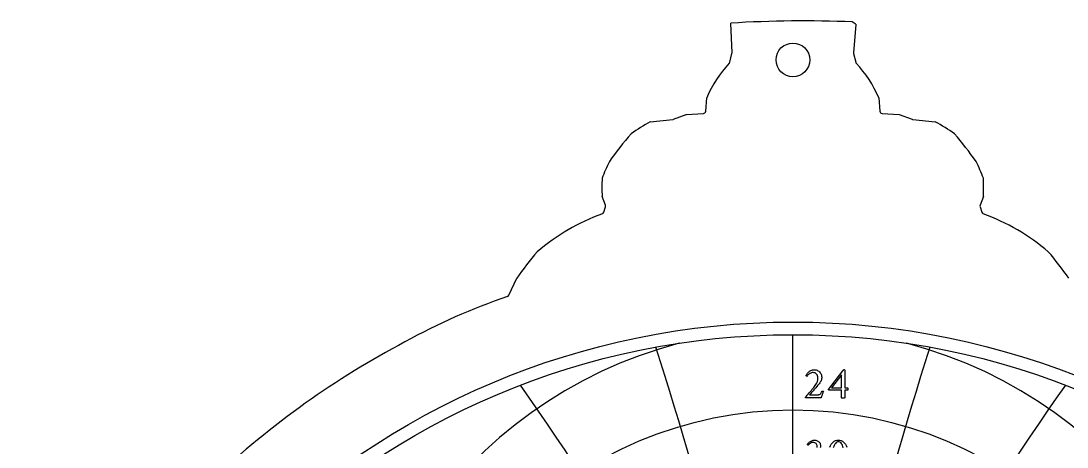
# Model space of a CAD drawing. Header units: millimetres. Extents: x -50 to 50, y -50 to 64.
# Drawn here: x -45.8 to 16.2, y 38.3 to 63.6 of the extents above; entities that cross this region are included whole.
import ezdxf

# ---------------------------------------------------------------- set-up
doc = ezdxf.new("R2010")
doc.units = ezdxf.units.MM
for name, color, linetype in [('CUT_INNER', 6, 'Continuous'), ('CUT_OUTER', 1, 'Continuous'), ('ENGRAVE', 7, 'Continuous'), ('ENGRAVE_FINE', 8, 'Continuous'), ('GUIDE', 3, 'Continuous'), ('TEXT', 5, 'Continuous')]:
    doc.layers.add(name, color=color, linetype=linetype)

msp = doc.modelspace()

# ---------------------------------------------------------------- linework, layer by layer
at = {"layer": 'CUT_INNER'}
msp.add_circle((0, 61.278), 1, dxfattribs=at)
at = {"layer": 'CUT_OUTER'}
for points in [[(-3.6104, 61.6965), (-3.6804, 63.4528), (-3.6803, 63.4563)], [(3.7318, 63.3854), (3.7317, 63.3819), (3.5911, 61.6998)], [(-3.7442, 61.1356), (-3.6147, 61.6541)], [(3.5951, 61.6508), (3.7242, 61.1356)], [(-5.1675, 58.2411), (-5.1063, 59.0336), (-5.1058, 59.0374)], [(5.0858, 59.0374), (5.0863, 59.0336), (5.147, 58.2411)], [(-8.4559, 57.6124), (-8.4526, 57.6129), (-7.1198, 57.7531), (-7.1018, 57.7561), (-7.0842, 57.7613), (-6.3209, 58.0388), (-6.3175, 58.0398), (-6.3139, 58.0402), (-5.3077, 58.1029)], [(5.2873, 58.1029), (6.2939, 58.0402), (6.2975, 58.0398), (6.3009, 58.0388), (7.0642, 57.7613), (7.0818, 57.7561), (7.0998, 57.7531), (8.4321, 57.6129), (8.4355, 57.6124)], [(-11.1117, 52.6727), (-11.3058, 53.1903), (-11.3069, 53.1935)], [(11.2864, 53.1935), (11.2853, 53.1904), (11.0916, 52.6727)], [(-11.2155, 52.2555), (-11.1098, 52.5726)], [(11.0898, 52.5727), (11.1955, 52.2555)], [(-16.8401, 47.3335), (-16.3688, 48.3432), (-16.3668, 48.3469)]]:
    msp.add_lwpolyline(points, dxfattribs=at)
for centre, radius, start, end in [((0.6325, -8.3625), 71.9482, 87.701546, 93.436538), ((2.215, 61.3392), 2.5471, 53.452266, 59.234609), ((-3.7602, 61.6905), 0.15, 345.975573, 2.282261), ((3.7406, 61.6873), 0.15, 175.221112, 194.071684), ((1.2967, 56.3112), 6.9588, 136.749555, 156.935214), ((-3.8898, 61.172), 0.15, 321.833896, 345.975573), ((3.8697, 61.172), 0.15, 194.071684, 218.166104), ((-1.3092, 56.3161), 6.95, 23.051686, 43.263787), ((-5.317, 58.2526), 0.15, 273.563818, 355.587108), ((5.2966, 58.2526), 0.15, 184.382153, 266.43774), ((-0.8511, 44.185), 15.4313, 119.525999, 124.519827), ((1.1094, 44.625), 14.9111, 55.403418, 60.573183), ((8.8461, 41.1414), 24.2575, 139.487411, 144.405148), ((-8.5848, 41.3616), 23.9005, 35.558039, 40.5493), ((-1.273, 50.5507), 10.6983, 153.881319, 159.69919), ((-0.4996, 49.8051), 12.6006, 20.716451, 25.654461), ((0.5524, 53.7275), 11.8713, 177.417376, 182.578256), ((0.7596, 53.7276), 10.5403, 357.095647, 2.908746), ((-6.926, 40.2432), 12.6989, 110.110781, 130.393701), ((-11.3578, 52.3029), 0.15, 295.869046, 341.565051), ((-11.2521, 52.62), 0.15, 341.565051, 20.561548), ((11.2321, 52.6201), 0.15, 159.482486, 198.434949), ((11.3378, 52.3029), 0.15, 198.434949, 244.130954), ((6.9095, 40.2492), 12.6921, 49.600803, 69.894715), ((-1.6139, 38.2009), 17.905, 139.138691, 145.482574), ((-0.7512, 36.3891), 20.8646, 34.967728, 40.411007), ((-5.0409, 12.2017), 37.0139, 108.725051, 119.013222), ((-16.976, 47.3969), 0.15, 290.558798, 334.977238), ((1.2945, -1.5904), 52.1606, 117.75096, 125.383139), ((3.2886, -4.0215), 55.2978, 125.609157, 132.961215)]:
    msp.add_arc(centre, radius, start, end, dxfattribs=at)
at = {"layer": 'ENGRAVE'}
msp.add_lwpolyline([(0, -45), (0, 45)], dxfattribs=at)
for centre, radius in [((0, 0), 45), ((0, 17.1411), 23.4023)]:
    msp.add_circle(centre, radius, dxfattribs=at)
msp.add_arc((0, 18.7331), 26.626, 104.652903, 75.347097, dxfattribs=at)
at = {"layer": 'ENGRAVE_FINE'}
for centre, radius, start, end in [((-249.6616, -32.7148), 253.5131, 4.461368, 17.676322), ((-249.6616, -32.7148), 253.5131, 4.461368, 17.676322), ((249.6616, -32.7148), 253.5131, 162.323678, 175.538632), ((249.6616, -32.7148), 253.5131, 162.323678, 175.538632), ((-120.9497, -32.7148), 128.712, 8.977692, 35.48643), ((-120.9497, -32.7148), 128.712, 8.977692, 35.48643), ((120.9497, -32.7148), 128.712, 144.51357, 171.022308), ((120.9497, -32.7148), 128.712, 144.51357, 171.022308)]:
    msp.add_arc(centre, radius, start, end, dxfattribs=at)
at = {"layer": 'GUIDE'}
msp.add_circle((0, 0), 45.75, dxfattribs=at)
at = {"layer": 'TEXT'}
for points in [[(1.807, 41.647), (1.7935, 41.614), (1.7797, 41.5788), (1.7656, 41.5414), (1.7511, 41.5019), (1.7368, 41.4621), (1.7232, 41.4238), (1.7102, 41.3869), (1.6979, 41.3516), (1.6869, 41.3198), (1.6779, 41.2937), (1.671, 41.2732), (1.666, 41.2584), (0.7665, 41.2584), (0.7624, 41.2615), (0.7581, 41.2654), (0.7537, 41.2702), (0.7492, 41.2757), (0.7451, 41.2815), (0.7422, 41.2867), (0.7404, 41.2914), (0.7398, 41.2957), (0.7947, 41.3576), (0.8503, 41.4208), (0.9065, 41.4853), (0.9634, 41.5512), (1.0199, 41.6175), (1.0752, 41.6836), (1.1291, 41.7493), (1.1816, 41.8146), (1.2317, 41.8785), (1.2781, 41.9397), (1.3208, 41.9983), (1.3599, 42.0542), (1.3963, 42.1109), (1.4255, 42.1639), (1.4475, 42.2133), (1.4624, 42.2591), (1.4723, 42.3035), (1.4793, 42.3489), (1.4836, 42.3953), (1.485, 42.4427), (1.4799, 42.5066), (1.4647, 42.5651), (1.4393, 42.6183), (1.4038, 42.6662), (1.3605, 42.7058), (1.3117, 42.7341), (1.2574, 42.7511), (1.1976, 42.7567), (1.1473, 42.7539), (1.1004, 42.7454), (1.0569, 42.7313), (1.0166, 42.7115), (0.9799, 42.6884), (0.9468, 42.6643), (0.9173, 42.6391), (0.8915, 42.613), (0.8696, 42.5881), (0.8516, 42.5665), (0.8376, 42.5482), (0.8277, 42.5332), (0.8196, 42.5343), (0.8114, 42.5375), (0.803, 42.5429), (0.7944, 42.5505), (0.7868, 42.5585), (0.7814, 42.5655), (0.7782, 42.5712), (0.7771, 42.5758), (0.7828, 42.5898), (0.7921, 42.608), (0.8048, 42.6304), (0.821, 42.6569), (0.8407, 42.6859), (0.8639, 42.7155), (0.8906, 42.7458), (0.9208, 42.7767), (0.954, 42.8068), (0.9897, 42.8346), (1.0278, 42.86), (1.0685, 42.8831), (1.1117, 42.9024), (1.1573, 42.9161), (1.2055, 42.9243), (1.2561, 42.9271), (1.3173, 42.9231), (1.3756, 42.9114), (1.431, 42.8919), (1.4837, 42.8645), (1.5322, 42.831), (1.5755, 42.793), (1.6134, 42.7505), (1.646, 42.7035), (1.6722, 42.6534), (1.6909, 42.6017), (1.7021, 42.5483), (1.7059, 42.4933), (1.7034, 42.4382), (1.6959, 42.3848), (1.6834, 42.3331), (1.666, 42.283), (1.6442, 42.2346), (1.6187, 42.1879), (1.5896, 42.1428), (1.5569, 42.0994), (1.5104, 42.0426), (1.4614, 41.984), (1.4099, 41.9235), (1.3559, 41.8612), (1.3015, 41.799), (1.2485, 41.7388), (1.197, 41.6806), (1.147, 41.6244), (1.1003, 41.5719), (1.0585, 41.5249), (1.0218, 41.4834), (0.99, 41.4474), (1.5063, 41.4474), (1.5431, 41.4505), (1.5765, 41.4597), (1.6063, 41.4751), (1.6327, 41.4966), (1.6569, 41.5245), (1.6803, 41.5588), (1.7028, 41.5997), (1.7245, 41.647), (1.7283, 41.654), (1.7345, 41.659), (1.743, 41.6619), (1.7538, 41.6629), (1.7584, 41.6626), (1.7644, 41.6616), (1.7718, 41.6599), (1.7804, 41.6576), (1.7891, 41.655), (1.7964, 41.6523), (1.8024, 41.6496), (1.807, 41.647)], [(3.0339, 42.9324), (3.0438, 42.9314), (3.0522, 42.9284), (3.0591, 42.9234), (3.0645, 42.9164), (3.0686, 42.9084), (3.0715, 42.9004), (3.0732, 42.8925), (3.0738, 42.8845), (3.0738, 41.8599), (3.2281, 41.8599), (3.2346, 41.8579), (3.2408, 41.8519), (3.2466, 41.8419), (3.2521, 41.8279), (3.2568, 41.8113), (3.2601, 41.7933), (3.2621, 41.7741), (3.2627, 41.7534), (3.2622, 41.7398), (3.2607, 41.7281), (3.2583, 41.7185), (3.2548, 41.7108), (3.0738, 41.7108), (3.0738, 41.2558), (3.0727, 41.2553), (3.0695, 41.2541), (3.0641, 41.252), (3.0565, 41.2491), (3.0441, 41.2462), (3.0242, 41.2441), (2.9969, 41.2429), (2.962, 41.2425), (2.9213, 41.2438), (2.8922, 41.2478), (2.8747, 41.2544), (2.8689, 41.2637), (2.8689, 41.7108), (2.137, 41.7108), (2.1308, 41.7153), (2.1254, 41.7205), (2.1208, 41.7266), (2.1171, 41.7335), (2.1141, 41.7405), (2.1121, 41.7471), (2.1108, 41.7532), (2.1104, 41.7587), (2.9567, 42.8658), (2.964, 42.8744), (2.9727, 42.8841), (2.9826, 42.895), (2.994, 42.9071), (3.0054, 42.9182), (3.0159, 42.9261), (3.0254, 42.9308), (3.0339, 42.9324)], [(2.8689, 42.621), (2.286, 41.8599), (2.8689, 41.8599)]]:
    msp.add_lwpolyline(points, close=True, dxfattribs=at)
for points in [[(1.4388, 38.3252), (1.4424, 38.3788), (1.4379, 38.4286), (1.4245, 38.474), (1.402, 38.5151), (1.3706, 38.5518), (1.3321, 38.5821), (1.2887, 38.6037), (1.2403, 38.6167), (1.1869, 38.621), (1.147, 38.6186), (1.1098, 38.6114), (1.0752, 38.5993), (1.0432, 38.5824), (1.0142, 38.563), (0.9883, 38.5432), (0.9656, 38.5231), (0.9461, 38.5026), (0.9295, 38.4839), (0.9158, 38.469), (0.9049, 38.4579), (0.8969, 38.4507), (0.8915, 38.4519), (0.8862, 38.4554), (0.8809, 38.4612), (0.8756, 38.4693), (0.8709, 38.4786), (0.8676, 38.488), (0.8656, 38.4973), (0.8649, 38.5066), (0.8863, 38.5369), (0.9105, 38.5668), (0.9375, 38.5962), (0.9674, 38.625), (0.9999, 38.6525), (1.0349, 38.6776), (1.0724, 38.7004), (1.1124, 38.7208), (1.1548, 38.7377), (1.1996, 38.7498), (1.2466, 38.757), (1.296, 38.7594), (1.296, 38.7594), (1.3301, 38.757), (1.3659, 38.7498), (1.4033, 38.7377), (1.4424, 38.7208), (1.4809, 38.6993), (1.5166, 38.6732), (1.5495, 38.6427), (1.5795, 38.6077), (1.6045, 38.5685), (1.6224, 38.5252), (1.6331, 38.478), (1.6367, 38.4267), (1.6341, 38.3863), (1.6264, 38.3476), (1.6135, 38.3105)], [(2.1876, 38.3376), (2.2247, 38.428), (2.2694, 38.5089), (2.3218, 38.5804), (2.3819, 38.6423), (2.4489, 38.6924), (2.5222, 38.7281), (2.6019, 38.7496), (2.6879, 38.7567), (2.6879, 38.7567), (2.7761, 38.7496), (2.8572, 38.7281), (2.9312, 38.6924), (2.9979, 38.6423), (3.0573, 38.5804), (3.1091, 38.5089), (3.1531, 38.428), (3.1896, 38.3376)], [(2.9846, 38.303), (2.962, 38.3807), (2.9354, 38.45), (2.9048, 38.5111), (2.8702, 38.5638), (2.8322, 38.6063), (2.7914, 38.6367), (2.7477, 38.6549), (2.7012, 38.6609), (2.7012, 38.6609), (2.6486, 38.6547), (2.5997, 38.636), (2.5548, 38.6048), (2.5136, 38.5611), (2.4766, 38.507), (2.4441, 38.4444), (2.416, 38.3733), (2.3925, 38.2937)]]:
    msp.add_lwpolyline(points, dxfattribs=at)

doc.saveas('drawing.dxf')
